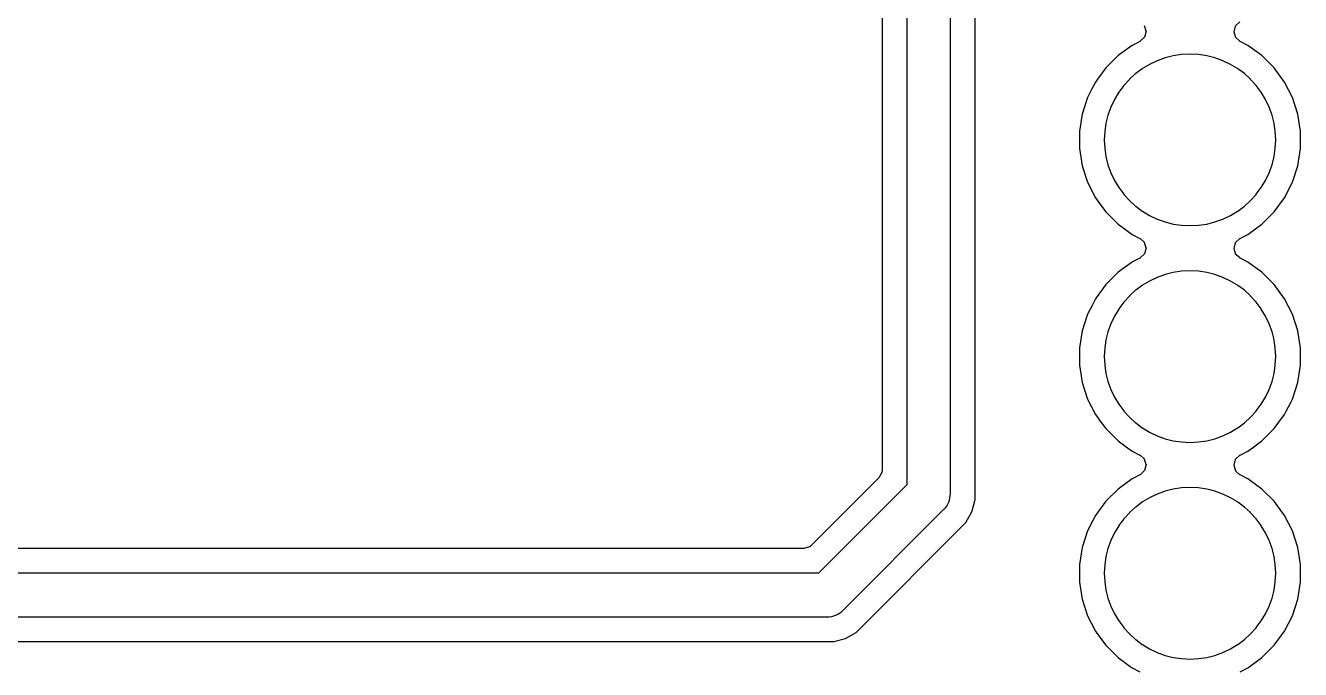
# Model space of a CAD drawing. Header units: metres. Extents: x 92.3 to 181.5, y -134.8 to -50.6.
# Drawn here: x 133.4 to 148.35, y -96.47 to -88.92 of the extents above; entities that cross this region are included whole.
import ezdxf

# ---------------------------------------------------------------- set-up
doc = ezdxf.new("R2010")
doc.units = ezdxf.units.M

msp = doc.modelspace()

# ---------------------------------------------------------------- linework, layer by layer
for points in [[(143.439, -78.608), (143.439, -94.136), (143.439, -94.136), (143.439, -94.136), (143.439, -94.136), (143.439, -94.136), (143.437, -94.163), (143.437, -94.163), (143.437, -94.163), (143.437, -94.163), (143.437, -94.163), (143.437, -94.163), (143.437, -94.163), (143.436, -94.163), (143.436, -94.163), (143.436, -94.164), (143.436, -94.164), (143.436, -94.164), (143.436, -94.164), (143.436, -94.164), (143.436, -94.164), (143.436, -94.164), (143.436, -94.164), (143.403, -94.226), (143.403, -94.226), (143.402, -94.226), (143.402, -94.226), (143.402, -94.226), (143.402, -94.226), (143.402, -94.226), (143.402, -94.226), (143.402, -94.226), (143.402, -94.227), (143.402, -94.227), (143.402, -94.227), (143.402, -94.227), (142.612, -95.017), (142.612, -95.017), (142.612, -95.017), (142.612, -95.017), (142.611, -95.017), (142.591, -95.034), (142.591, -95.034), (142.591, -95.034), (142.59, -95.034), (142.59, -95.034), (142.59, -95.034), (142.59, -95.034), (142.59, -95.034), (142.59, -95.034), (142.59, -95.034), (142.59, -95.034), (142.59, -95.034), (142.59, -95.034), (142.589, -95.034), (142.589, -95.035), (142.589, -95.035), (142.589, -95.035), (142.522, -95.054), (142.522, -95.054), (142.522, -95.054), (142.522, -95.054), (142.522, -95.054), (142.521, -95.054), (142.521, -95.054), (142.521, -95.054), (142.521, -95.054), (142.521, -95.054), (142.521, -95.054), (142.521, -95.054), (142.521, -95.054), (127.178, -95.054)], [(143.73, -78.68), (143.73, -94.309), (142.694, -95.345), (127.25, -95.345)], [(127.356, -95.855), (142.8, -95.855), (142.8, -95.855), (142.8, -95.855), (142.825, -95.854), (142.825, -95.854), (142.825, -95.854), (142.825, -95.854), (142.825, -95.854), (142.85, -95.85), (142.85, -95.85), (142.85, -95.85), (142.85, -95.85), (142.85, -95.85), (142.874, -95.844), (142.874, -95.844), (142.874, -95.844), (142.874, -95.844), (142.874, -95.844), (142.874, -95.844), (142.897, -95.836), (142.898, -95.836), (142.898, -95.836), (142.898, -95.836), (142.898, -95.836), (142.92, -95.825), (142.92, -95.825), (142.92, -95.825), (142.92, -95.825), (142.92, -95.825), (142.942, -95.812), (142.942, -95.812), (142.942, -95.812), (142.942, -95.812), (142.942, -95.812), (142.942, -95.812), (142.942, -95.812), (142.942, -95.812), (142.942, -95.812), (142.962, -95.797), (142.962, -95.797), (142.962, -95.797), (142.962, -95.797), (142.962, -95.797), (142.98, -95.781), (142.98, -95.78), (142.98, -95.78), (144.165, -94.595), (144.165, -94.595), (144.166, -94.595), (144.182, -94.577), (144.182, -94.577), (144.182, -94.577), (144.182, -94.577), (144.182, -94.577), (144.182, -94.577), (144.197, -94.557), (144.197, -94.557), (144.197, -94.557), (144.197, -94.557), (144.197, -94.557), (144.21, -94.535), (144.21, -94.535), (144.21, -94.535), (144.21, -94.535), (144.21, -94.535), (144.221, -94.513), (144.221, -94.513), (144.221, -94.513), (144.221, -94.513), (144.221, -94.512), (144.229, -94.489), (144.229, -94.489), (144.229, -94.489), (144.229, -94.489), (144.229, -94.489), (144.235, -94.465), (144.235, -94.465), (144.235, -94.465), (144.235, -94.465), (144.235, -94.465), (144.239, -94.44), (144.239, -94.44), (144.239, -94.44), (144.239, -94.44), (144.239, -94.44), (144.24, -94.415), (144.24, -94.415), (144.24, -94.415), (144.24, -78.786)], [(127.529, -96.146), (142.872, -96.146), (143.011, -96.108), (143.135, -96.037), (144.422, -94.75), (144.493, -94.626), (144.512, -94.556), (144.528, -94.496), (144.531, -94.487), (144.531, -78.959)], [(146.511, -88.922), (146.533, -88.988), (146.533, -88.988), (146.533, -88.988), (146.534, -88.988), (146.534, -88.989), (146.534, -88.989), (146.534, -88.989), (146.534, -88.989), (146.534, -88.989), (146.534, -88.989), (146.534, -88.989), (146.534, -88.989), (146.534, -88.99), (146.534, -88.99), (146.534, -88.99), (146.534, -88.99), (146.534, -88.99), (146.534, -88.99), (146.534, -88.99), (146.534, -88.99), (146.534, -88.991), (146.534, -88.991), (146.534, -88.991), (146.534, -88.991), (146.517, -89.059), (146.517, -89.059), (146.517, -89.059), (146.517, -89.059), (146.517, -89.059), (146.517, -89.059), (146.516, -89.059), (146.516, -89.06), (146.516, -89.06), (146.516, -89.06), (146.516, -89.06), (146.516, -89.06), (146.516, -89.06), (146.516, -89.06), (146.516, -89.06), (146.516, -89.06), (146.516, -89.06), (146.516, -89.061), (146.516, -89.061), (146.516, -89.061), (146.516, -89.061), (146.515, -89.061), (146.515, -89.061), (146.515, -89.061), (146.465, -89.109), (146.464, -89.109), (146.464, -89.109), (146.464, -89.109), (146.464, -89.109), (146.464, -89.109), (146.464, -89.11), (146.464, -89.11), (146.464, -89.11), (146.464, -89.11), (146.464, -89.11), (146.463, -89.11), (146.463, -89.11), (146.463, -89.11), (146.463, -89.11), (146.434, -89.125), (146.371, -89.157), (146.206, -89.277), (146.062, -89.421), (145.966, -89.554), (145.942, -89.586), (145.896, -89.675), (145.849, -89.768), (145.786, -89.962), (145.754, -90.163), (145.754, -90.367), (145.786, -90.568), (145.849, -90.762), (145.942, -90.944), (146.001, -91.025), (146.062, -91.109), (146.206, -91.253), (146.308, -91.327), (146.371, -91.373), (146.463, -91.42), (146.463, -91.42), (146.464, -91.42), (146.464, -91.42), (146.464, -91.42), (146.464, -91.42), (146.464, -91.42), (146.464, -91.421), (146.464, -91.421), (146.464, -91.421), (146.464, -91.421), (146.509, -91.46), (146.509, -91.46), (146.51, -91.46), (146.51, -91.46), (146.51, -91.46), (146.51, -91.46), (146.51, -91.46), (146.51, -91.46), (146.51, -91.46), (146.51, -91.461), (146.51, -91.461), (146.51, -91.461), (146.51, -91.461), (146.51, -91.461), (146.51, -91.461), (146.511, -91.461), (146.511, -91.461), (146.511, -91.461), (146.511, -91.461), (146.511, -91.462), (146.511, -91.462), (146.511, -91.462), (146.511, -91.462), (146.533, -91.528), (146.533, -91.528), (146.533, -91.528), (146.534, -91.528), (146.534, -91.529), (146.534, -91.529), (146.534, -91.529), (146.534, -91.529), (146.534, -91.529), (146.534, -91.529), (146.534, -91.529), (146.534, -91.529), (146.534, -91.53), (146.534, -91.53), (146.534, -91.53), (146.534, -91.53), (146.534, -91.53), (146.534, -91.53), (146.534, -91.53), (146.534, -91.53), (146.534, -91.531), (146.534, -91.531), (146.534, -91.531), (146.534, -91.531), (146.517, -91.599), (146.517, -91.599), (146.517, -91.599), (146.517, -91.599), (146.517, -91.599), (146.517, -91.599), (146.516, -91.599), (146.516, -91.6), (146.516, -91.6), (146.516, -91.6), (146.516, -91.6), (146.516, -91.6), (146.516, -91.6), (146.516, -91.6), (146.516, -91.6), (146.516, -91.6), (146.516, -91.6), (146.516, -91.601), (146.516, -91.601), (146.516, -91.601), (146.516, -91.601), (146.515, -91.601), (146.515, -91.601), (146.515, -91.601), (146.465, -91.649), (146.464, -91.649), (146.464, -91.649), (146.464, -91.649), (146.464, -91.649), (146.464, -91.649), (146.464, -91.65), (146.464, -91.65), (146.464, -91.65), (146.464, -91.65), (146.464, -91.65), (146.463, -91.65), (146.463, -91.65), (146.463, -91.65), (146.463, -91.65), (146.377, -91.694), (146.371, -91.697), (146.206, -91.817), (146.062, -91.961), (145.949, -92.116), (145.942, -92.126), (145.901, -92.207), (145.849, -92.308), (145.786, -92.502), (145.754, -92.703), (145.754, -92.907), (145.786, -93.108), (145.849, -93.302), (145.942, -93.484), (146.009, -93.577), (146.062, -93.649), (146.206, -93.793), (146.317, -93.874), (146.371, -93.913), (146.463, -93.96), (146.463, -93.96), (146.464, -93.96), (146.464, -93.96), (146.464, -93.96), (146.464, -93.96), (146.464, -93.96), (146.464, -93.961), (146.464, -93.961), (146.464, -93.961), (146.464, -93.961), (146.509, -94), (146.509, -94), (146.51, -94), (146.51, -94), (146.51, -94), (146.51, -94), (146.51, -94), (146.51, -94), (146.51, -94), (146.51, -94.001), (146.51, -94.001), (146.51, -94.001), (146.51, -94.001), (146.51, -94.001), (146.51, -94.001), (146.511, -94.001), (146.511, -94.001), (146.511, -94.001), (146.511, -94.001), (146.511, -94.002), (146.511, -94.002), (146.511, -94.002), (146.511, -94.002), (146.533, -94.068), (146.533, -94.068), (146.533, -94.068), (146.534, -94.068), (146.534, -94.069), (146.534, -94.069), (146.534, -94.069), (146.534, -94.069), (146.534, -94.069), (146.534, -94.069), (146.534, -94.069), (146.534, -94.069), (146.534, -94.07), (146.534, -94.07), (146.534, -94.07), (146.534, -94.07), (146.534, -94.07), (146.534, -94.07), (146.534, -94.07), (146.534, -94.07), (146.534, -94.071), (146.534, -94.071), (146.534, -94.071), (146.534, -94.071), (146.517, -94.139), (146.517, -94.139), (146.517, -94.139), (146.517, -94.139), (146.517, -94.139), (146.517, -94.139), (146.516, -94.139), (146.516, -94.14), (146.516, -94.14), (146.516, -94.14), (146.516, -94.14), (146.516, -94.14), (146.516, -94.14), (146.516, -94.14), (146.516, -94.14), (146.516, -94.14), (146.516, -94.14), (146.516, -94.141), (146.516, -94.141), (146.516, -94.141), (146.516, -94.141), (146.515, -94.141), (146.515, -94.141), (146.515, -94.141), (146.465, -94.189), (146.464, -94.189), (146.464, -94.189), (146.464, -94.189), (146.464, -94.189), (146.464, -94.189), (146.464, -94.19), (146.464, -94.19), (146.464, -94.19), (146.464, -94.19), (146.464, -94.19), (146.463, -94.19), (146.463, -94.19), (146.463, -94.19), (146.463, -94.19), (146.389, -94.228), (146.371, -94.237), (146.206, -94.357), (146.062, -94.501), (145.968, -94.63), (145.942, -94.666), (145.912, -94.725), (145.849, -94.848), (145.79, -95.031), (145.786, -95.042), (145.754, -95.243), (145.754, -95.447), (145.786, -95.648), (145.849, -95.842), (145.942, -96.024), (145.978, -96.074), (146.062, -96.189), (146.206, -96.333), (146.35, -96.438), (146.371, -96.453), (146.463, -96.5)], [(147.638, -96.499), (147.729, -96.453), (147.739, -96.446), (147.894, -96.333), (148.038, -96.189), (148.158, -96.024), (148.251, -95.842), (148.314, -95.648), (148.346, -95.447), (148.346, -95.243), (148.314, -95.042), (148.251, -94.848), (148.158, -94.666), (148.038, -94.501), (147.894, -94.357), (147.729, -94.237), (147.637, -94.19), (147.637, -94.19), (147.636, -94.19), (147.636, -94.19), (147.636, -94.19), (147.636, -94.19), (147.636, -94.19), (147.636, -94.189), (147.636, -94.189), (147.636, -94.189), (147.636, -94.189), (147.591, -94.15), (147.591, -94.15), (147.59, -94.15), (147.59, -94.15), (147.59, -94.15), (147.59, -94.15), (147.59, -94.15), (147.59, -94.15), (147.59, -94.15), (147.59, -94.149), (147.59, -94.149), (147.59, -94.149), (147.59, -94.149), (147.59, -94.149), (147.59, -94.149), (147.589, -94.149), (147.589, -94.149), (147.589, -94.149), (147.589, -94.149), (147.589, -94.148), (147.589, -94.148), (147.589, -94.148), (147.589, -94.148), (147.567, -94.082), (147.567, -94.082), (147.567, -94.082), (147.566, -94.082), (147.566, -94.081), (147.566, -94.081), (147.566, -94.081), (147.566, -94.081), (147.566, -94.081), (147.566, -94.081), (147.566, -94.081), (147.566, -94.081), (147.566, -94.08), (147.566, -94.08), (147.566, -94.08), (147.566, -94.08), (147.566, -94.08), (147.566, -94.08), (147.566, -94.08), (147.566, -94.08), (147.566, -94.079), (147.566, -94.079), (147.566, -94.079), (147.566, -94.079), (147.583, -94.011), (147.583, -94.011), (147.583, -94.011), (147.583, -94.011), (147.583, -94.011), (147.583, -94.011), (147.584, -94.011), (147.584, -94.01), (147.584, -94.01), (147.584, -94.01), (147.584, -94.01), (147.584, -94.01), (147.584, -94.01), (147.584, -94.01), (147.584, -94.01), (147.584, -94.01), (147.584, -94.01), (147.584, -94.009), (147.584, -94.009), (147.584, -94.009), (147.584, -94.009), (147.585, -94.009), (147.585, -94.009), (147.585, -94.009), (147.635, -93.961), (147.636, -93.961), (147.636, -93.961), (147.636, -93.961), (147.636, -93.961), (147.636, -93.96), (147.636, -93.96), (147.636, -93.96), (147.636, -93.96), (147.636, -93.96), (147.636, -93.96), (147.637, -93.96), (147.637, -93.96), (147.638, -93.959), (147.729, -93.913), (147.783, -93.874), (147.894, -93.793), (148.038, -93.649), (148.158, -93.484), (148.177, -93.446), (148.231, -93.341), (148.251, -93.302), (148.314, -93.108), (148.346, -92.907), (148.346, -92.703), (148.314, -92.502), (148.251, -92.308), (148.158, -92.126), (148.038, -91.961), (147.894, -91.817), (147.729, -91.697), (147.637, -91.65), (147.637, -91.65), (147.636, -91.65), (147.636, -91.65), (147.636, -91.65), (147.636, -91.65), (147.636, -91.65), (147.636, -91.649), (147.636, -91.649), (147.636, -91.649), (147.636, -91.649), (147.591, -91.61), (147.591, -91.61), (147.59, -91.61), (147.59, -91.61), (147.59, -91.61), (147.59, -91.61), (147.59, -91.61), (147.59, -91.61), (147.59, -91.61), (147.59, -91.609), (147.59, -91.609), (147.59, -91.609), (147.59, -91.609), (147.59, -91.609), (147.59, -91.609), (147.589, -91.609), (147.589, -91.609), (147.589, -91.609), (147.589, -91.609), (147.589, -91.608), (147.589, -91.608), (147.589, -91.608), (147.589, -91.608), (147.567, -91.542), (147.567, -91.542), (147.567, -91.542), (147.566, -91.542), (147.566, -91.541), (147.566, -91.541), (147.566, -91.541), (147.566, -91.541), (147.566, -91.541), (147.566, -91.541), (147.566, -91.541), (147.566, -91.541), (147.566, -91.54), (147.566, -91.54), (147.566, -91.54), (147.566, -91.54), (147.566, -91.54), (147.566, -91.54), (147.566, -91.54), (147.566, -91.54), (147.566, -91.539), (147.566, -91.539), (147.566, -91.539), (147.566, -91.539), (147.583, -91.471), (147.583, -91.471), (147.583, -91.471), (147.583, -91.471), (147.583, -91.471), (147.583, -91.471), (147.584, -91.471), (147.584, -91.47), (147.584, -91.47), (147.584, -91.47), (147.584, -91.47), (147.584, -91.47), (147.584, -91.47), (147.584, -91.47), (147.584, -91.47), (147.584, -91.47), (147.584, -91.47), (147.584, -91.469), (147.584, -91.469), (147.584, -91.469), (147.584, -91.469), (147.585, -91.469), (147.585, -91.469), (147.585, -91.469), (147.635, -91.421), (147.636, -91.421), (147.636, -91.421), (147.636, -91.421), (147.636, -91.421), (147.636, -91.42), (147.636, -91.42), (147.636, -91.42), (147.636, -91.42), (147.636, -91.42), (147.636, -91.42), (147.637, -91.42), (147.637, -91.42), (147.665, -91.405), (147.729, -91.373), (147.792, -91.327), (147.894, -91.253), (148.038, -91.109), (148.158, -90.944), (148.164, -90.932), (148.226, -90.81), (148.251, -90.762), (148.314, -90.568), (148.346, -90.367), (148.346, -90.163), (148.314, -89.962), (148.251, -89.768), (148.158, -89.586), (148.038, -89.421), (147.894, -89.277), (147.729, -89.157), (147.637, -89.11), (147.637, -89.11), (147.636, -89.11), (147.636, -89.11), (147.636, -89.11), (147.636, -89.11), (147.636, -89.11), (147.636, -89.109), (147.636, -89.109), (147.636, -89.109), (147.636, -89.109), (147.591, -89.07), (147.591, -89.07), (147.59, -89.07), (147.59, -89.07), (147.59, -89.07), (147.59, -89.07), (147.59, -89.07), (147.59, -89.07), (147.59, -89.07), (147.59, -89.069), (147.59, -89.069), (147.59, -89.069), (147.59, -89.069), (147.59, -89.069), (147.59, -89.069), (147.589, -89.069), (147.589, -89.069), (147.589, -89.069), (147.589, -89.069), (147.589, -89.068), (147.589, -89.068), (147.589, -89.068), (147.589, -89.068), (147.567, -89.002), (147.567, -89.002), (147.567, -89.002), (147.566, -89.002), (147.566, -89.001), (147.566, -89.001), (147.566, -89.001), (147.566, -89.001), (147.566, -89.001), (147.566, -89.001), (147.566, -89.001), (147.566, -89.001), (147.566, -89), (147.566, -89), (147.566, -89), (147.566, -89), (147.566, -89), (147.566, -89), (147.566, -89), (147.566, -89), (147.566, -88.999), (147.566, -88.999), (147.566, -88.999), (147.566, -88.999), (147.583, -88.931), (147.583, -88.931), (147.583, -88.931), (147.583, -88.931), (147.583, -88.931), (147.583, -88.931), (147.584, -88.931), (147.584, -88.93), (147.584, -88.93), (147.584, -88.93), (147.584, -88.93), (147.584, -88.93), (147.584, -88.93), (147.584, -88.93), (147.584, -88.93), (147.584, -88.93), (147.584, -88.93), (147.584, -88.929), (147.584, -88.929), (147.584, -88.929), (147.584, -88.929), (147.585, -88.929), (147.585, -88.929), (147.585, -88.929), (147.635, -88.881)], [(146.121, -90.649), (146.121, -90.649), (146.122, -90.65), (146.122, -90.65), (146.122, -90.65), (146.164, -90.739), (146.164, -90.739), (146.164, -90.739), (146.164, -90.739), (146.164, -90.739), (146.214, -90.823), (146.214, -90.823), (146.214, -90.823), (146.214, -90.823), (146.215, -90.824), (146.273, -90.902), (146.273, -90.902), (146.273, -90.903), (146.273, -90.903), (146.273, -90.903), (146.339, -90.975), (146.339, -90.976), (146.339, -90.976), (146.339, -90.976), (146.34, -90.976), (146.412, -91.042), (146.412, -91.042), (146.412, -91.042), (146.413, -91.042), (146.413, -91.042), (146.491, -91.1), (146.492, -91.101), (146.492, -91.101), (146.492, -91.101), (146.492, -91.101), (146.576, -91.151), (146.576, -91.151), (146.576, -91.151), (146.576, -91.151), (146.576, -91.151), (146.665, -91.193), (146.665, -91.193), (146.665, -91.193), (146.666, -91.194), (146.666, -91.194), (146.758, -91.227), (146.758, -91.227), (146.758, -91.227), (146.758, -91.227), (146.758, -91.227), (146.758, -91.227), (146.759, -91.227), (146.854, -91.251), (146.854, -91.251), (146.854, -91.251), (146.854, -91.251), (146.854, -91.251), (146.951, -91.265), (146.951, -91.265), (146.951, -91.265), (146.952, -91.265), (146.952, -91.265), (147.05, -91.27), (147.05, -91.27), (147.05, -91.27), (147.05, -91.27), (147.05, -91.27), (147.148, -91.265), (147.148, -91.265), (147.149, -91.265), (147.149, -91.265), (147.149, -91.265), (147.246, -91.251), (147.246, -91.251), (147.246, -91.251), (147.246, -91.251), (147.246, -91.251), (147.341, -91.227), (147.342, -91.227), (147.342, -91.227), (147.342, -91.227), (147.342, -91.227), (147.434, -91.194), (147.434, -91.194), (147.434, -91.194), (147.435, -91.193), (147.435, -91.193), (147.435, -91.193), (147.524, -91.151), (147.524, -91.151), (147.524, -91.151), (147.524, -91.151), (147.524, -91.151), (147.608, -91.101), (147.608, -91.101), (147.608, -91.101), (147.608, -91.101), (147.609, -91.1), (147.687, -91.042), (147.687, -91.042), (147.688, -91.042), (147.688, -91.042), (147.688, -91.042), (147.76, -90.976), (147.761, -90.976), (147.761, -90.976), (147.761, -90.976), (147.761, -90.975), (147.827, -90.903), (147.827, -90.903), (147.827, -90.903), (147.827, -90.902), (147.827, -90.902), (147.885, -90.824), (147.886, -90.823), (147.886, -90.823), (147.886, -90.823), (147.886, -90.823), (147.936, -90.739), (147.936, -90.739), (147.936, -90.739), (147.936, -90.739), (147.936, -90.739), (147.978, -90.65), (147.978, -90.65), (147.978, -90.65), (147.979, -90.649), (147.979, -90.649), (148.012, -90.557), (148.012, -90.557), (148.012, -90.557), (148.012, -90.557), (148.012, -90.557), (148.012, -90.557), (148.012, -90.556), (148.036, -90.461), (148.036, -90.461), (148.036, -90.461), (148.036, -90.461), (148.036, -90.461), (148.05, -90.364), (148.05, -90.364), (148.05, -90.364), (148.05, -90.363), (148.05, -90.363), (148.055, -90.265), (148.055, -90.265), (148.055, -90.265), (148.055, -90.265), (148.055, -90.265), (148.05, -90.167), (148.05, -90.167), (148.05, -90.166), (148.05, -90.166), (148.05, -90.166), (148.036, -90.069), (148.036, -90.069), (148.036, -90.069), (148.036, -90.069), (148.036, -90.069), (148.012, -89.974), (148.012, -89.973), (148.012, -89.973), (148.012, -89.973), (148.012, -89.973), (147.979, -89.881), (147.979, -89.881), (147.978, -89.88), (147.978, -89.88), (147.978, -89.88), (147.936, -89.791), (147.936, -89.791), (147.936, -89.791), (147.936, -89.791), (147.936, -89.791), (147.886, -89.707), (147.886, -89.707), (147.886, -89.707), (147.886, -89.707), (147.885, -89.706), (147.827, -89.628), (147.827, -89.628), (147.827, -89.627), (147.827, -89.627), (147.827, -89.627), (147.761, -89.555), (147.761, -89.554), (147.761, -89.554), (147.761, -89.554), (147.76, -89.554), (147.688, -89.488), (147.688, -89.488), (147.688, -89.488), (147.687, -89.488), (147.687, -89.488), (147.609, -89.43), (147.608, -89.429), (147.608, -89.429), (147.608, -89.429), (147.608, -89.429), (147.524, -89.379), (147.524, -89.379), (147.524, -89.379), (147.524, -89.379), (147.524, -89.379), (147.435, -89.337), (147.435, -89.337), (147.435, -89.337), (147.434, -89.336), (147.434, -89.336), (147.342, -89.303), (147.342, -89.303), (147.342, -89.303), (147.342, -89.303), (147.341, -89.303), (147.246, -89.279), (147.246, -89.279), (147.246, -89.279), (147.246, -89.279), (147.246, -89.279), (147.149, -89.265), (147.149, -89.265), (147.149, -89.265), (147.148, -89.265), (147.148, -89.265), (147.05, -89.26), (147.05, -89.26), (147.05, -89.26), (147.05, -89.26), (147.05, -89.26), (146.952, -89.265), (146.952, -89.265), (146.951, -89.265), (146.951, -89.265), (146.951, -89.265), (146.854, -89.279), (146.854, -89.279), (146.854, -89.279), (146.854, -89.279), (146.854, -89.279), (146.759, -89.303), (146.758, -89.303), (146.758, -89.303), (146.758, -89.303), (146.758, -89.303), (146.666, -89.336), (146.666, -89.336), (146.665, -89.337), (146.665, -89.337), (146.665, -89.337), (146.576, -89.379), (146.576, -89.379), (146.576, -89.379), (146.576, -89.379), (146.576, -89.379), (146.492, -89.429), (146.492, -89.429), (146.492, -89.429), (146.492, -89.429), (146.491, -89.43), (146.413, -89.488), (146.413, -89.488), (146.412, -89.488), (146.412, -89.488), (146.412, -89.488), (146.34, -89.554), (146.339, -89.554), (146.339, -89.554), (146.339, -89.554), (146.339, -89.555), (146.273, -89.627), (146.273, -89.627), (146.273, -89.627), (146.273, -89.628), (146.273, -89.628), (146.215, -89.706), (146.214, -89.707), (146.214, -89.707), (146.214, -89.707), (146.214, -89.707), (146.164, -89.791), (146.164, -89.791), (146.164, -89.791), (146.164, -89.791), (146.164, -89.791), (146.122, -89.88), (146.122, -89.88), (146.122, -89.88), (146.121, -89.881), (146.121, -89.881), (146.088, -89.973), (146.088, -89.973), (146.088, -89.973), (146.088, -89.973), (146.088, -89.974), (146.064, -90.069), (146.064, -90.069), (146.064, -90.069), (146.064, -90.069), (146.064, -90.069), (146.05, -90.166), (146.05, -90.166), (146.05, -90.166), (146.05, -90.167), (146.05, -90.167), (146.045, -90.265), (146.045, -90.265), (146.045, -90.265), (146.045, -90.265), (146.045, -90.265), (146.05, -90.363), (146.05, -90.363), (146.05, -90.364), (146.05, -90.364), (146.05, -90.364), (146.064, -90.461), (146.064, -90.461), (146.064, -90.461), (146.064, -90.461), (146.064, -90.461), (146.088, -90.556), (146.088, -90.557), (146.088, -90.557), (146.088, -90.557), (146.088, -90.557), (146.121, -90.649), (146.121, -90.649)], [(146.121, -93.189), (146.121, -93.189), (146.122, -93.19), (146.122, -93.19), (146.122, -93.19), (146.164, -93.279), (146.164, -93.279), (146.164, -93.279), (146.164, -93.279), (146.164, -93.279), (146.214, -93.363), (146.214, -93.363), (146.214, -93.363), (146.214, -93.363), (146.215, -93.364), (146.273, -93.442), (146.273, -93.442), (146.273, -93.443), (146.273, -93.443), (146.273, -93.443), (146.339, -93.515), (146.339, -93.516), (146.339, -93.516), (146.339, -93.516), (146.34, -93.516), (146.412, -93.582), (146.412, -93.582), (146.412, -93.582), (146.413, -93.582), (146.413, -93.582), (146.491, -93.64), (146.492, -93.641), (146.492, -93.641), (146.492, -93.641), (146.492, -93.641), (146.576, -93.691), (146.576, -93.691), (146.576, -93.691), (146.576, -93.691), (146.576, -93.691), (146.665, -93.733), (146.665, -93.733), (146.665, -93.733), (146.666, -93.734), (146.666, -93.734), (146.758, -93.767), (146.758, -93.767), (146.758, -93.767), (146.758, -93.767), (146.758, -93.767), (146.758, -93.767), (146.759, -93.767), (146.854, -93.791), (146.854, -93.791), (146.854, -93.791), (146.854, -93.791), (146.854, -93.791), (146.951, -93.805), (146.951, -93.805), (146.951, -93.805), (146.952, -93.805), (146.952, -93.805), (147.05, -93.81), (147.05, -93.81), (147.05, -93.81), (147.05, -93.81), (147.05, -93.81), (147.148, -93.805), (147.148, -93.805), (147.149, -93.805), (147.149, -93.805), (147.149, -93.805), (147.246, -93.791), (147.246, -93.791), (147.246, -93.791), (147.246, -93.791), (147.246, -93.791), (147.341, -93.767), (147.342, -93.767), (147.342, -93.767), (147.342, -93.767), (147.342, -93.767), (147.434, -93.734), (147.434, -93.734), (147.434, -93.734), (147.435, -93.733), (147.435, -93.733), (147.435, -93.733), (147.524, -93.691), (147.524, -93.691), (147.524, -93.691), (147.524, -93.691), (147.524, -93.691), (147.608, -93.641), (147.608, -93.641), (147.608, -93.641), (147.608, -93.641), (147.609, -93.64), (147.687, -93.582), (147.687, -93.582), (147.688, -93.582), (147.688, -93.582), (147.688, -93.582), (147.76, -93.516), (147.761, -93.516), (147.761, -93.516), (147.761, -93.516), (147.761, -93.515), (147.827, -93.443), (147.827, -93.443), (147.827, -93.443), (147.827, -93.442), (147.827, -93.442), (147.885, -93.364), (147.886, -93.363), (147.886, -93.363), (147.886, -93.363), (147.886, -93.363), (147.936, -93.279), (147.936, -93.279), (147.936, -93.279), (147.936, -93.279), (147.936, -93.279), (147.978, -93.19), (147.978, -93.19), (147.978, -93.19), (147.979, -93.189), (147.979, -93.189), (148.012, -93.097), (148.012, -93.097), (148.012, -93.097), (148.012, -93.097), (148.012, -93.097), (148.012, -93.097), (148.012, -93.096), (148.036, -93.001), (148.036, -93.001), (148.036, -93.001), (148.036, -93.001), (148.036, -93.001), (148.05, -92.904), (148.05, -92.904), (148.05, -92.904), (148.05, -92.903), (148.05, -92.903), (148.055, -92.805), (148.055, -92.805), (148.055, -92.805), (148.055, -92.805), (148.055, -92.805), (148.05, -92.707), (148.05, -92.707), (148.05, -92.706), (148.05, -92.706), (148.05, -92.706), (148.036, -92.609), (148.036, -92.609), (148.036, -92.609), (148.036, -92.609), (148.036, -92.609), (148.012, -92.514), (148.012, -92.513), (148.012, -92.513), (148.012, -92.513), (148.012, -92.513), (147.979, -92.421), (147.979, -92.421), (147.978, -92.42), (147.978, -92.42), (147.978, -92.42), (147.936, -92.331), (147.936, -92.331), (147.936, -92.331), (147.936, -92.331), (147.936, -92.331), (147.886, -92.247), (147.886, -92.247), (147.886, -92.247), (147.886, -92.247), (147.885, -92.246), (147.827, -92.168), (147.827, -92.168), (147.827, -92.167), (147.827, -92.167), (147.827, -92.167), (147.761, -92.095), (147.761, -92.094), (147.761, -92.094), (147.761, -92.094), (147.76, -92.094), (147.688, -92.028), (147.688, -92.028), (147.688, -92.028), (147.687, -92.028), (147.687, -92.028), (147.609, -91.97), (147.608, -91.969), (147.608, -91.969), (147.608, -91.969), (147.608, -91.969), (147.524, -91.919), (147.524, -91.919), (147.524, -91.919), (147.524, -91.919), (147.524, -91.919), (147.435, -91.877), (147.435, -91.877), (147.435, -91.877), (147.434, -91.876), (147.434, -91.876), (147.342, -91.843), (147.342, -91.843), (147.342, -91.843), (147.342, -91.843), (147.341, -91.843), (147.246, -91.819), (147.246, -91.819), (147.246, -91.819), (147.246, -91.819), (147.246, -91.819), (147.149, -91.805), (147.149, -91.805), (147.149, -91.805), (147.148, -91.805), (147.148, -91.805), (147.05, -91.8), (147.05, -91.8), (147.05, -91.8), (147.05, -91.8), (147.05, -91.8), (146.952, -91.805), (146.952, -91.805), (146.951, -91.805), (146.951, -91.805), (146.951, -91.805), (146.854, -91.819), (146.854, -91.819), (146.854, -91.819), (146.854, -91.819), (146.854, -91.819), (146.759, -91.843), (146.758, -91.843), (146.758, -91.843), (146.758, -91.843), (146.758, -91.843), (146.666, -91.876), (146.666, -91.876), (146.665, -91.877), (146.665, -91.877), (146.665, -91.877), (146.576, -91.919), (146.576, -91.919), (146.576, -91.919), (146.576, -91.919), (146.576, -91.919), (146.492, -91.969), (146.492, -91.969), (146.492, -91.969), (146.492, -91.969), (146.491, -91.97), (146.413, -92.028), (146.413, -92.028), (146.412, -92.028), (146.412, -92.028), (146.412, -92.028), (146.34, -92.094), (146.339, -92.094), (146.339, -92.094), (146.339, -92.094), (146.339, -92.095), (146.273, -92.167), (146.273, -92.167), (146.273, -92.167), (146.273, -92.168), (146.273, -92.168), (146.215, -92.246), (146.214, -92.247), (146.214, -92.247), (146.214, -92.247), (146.214, -92.247), (146.164, -92.331), (146.164, -92.331), (146.164, -92.331), (146.164, -92.331), (146.164, -92.331), (146.122, -92.42), (146.122, -92.42), (146.122, -92.42), (146.121, -92.421), (146.121, -92.421), (146.088, -92.513), (146.088, -92.513), (146.088, -92.513), (146.088, -92.513), (146.088, -92.514), (146.064, -92.609), (146.064, -92.609), (146.064, -92.609), (146.064, -92.609), (146.064, -92.609), (146.05, -92.706), (146.05, -92.706), (146.05, -92.706), (146.05, -92.707), (146.05, -92.707), (146.045, -92.805), (146.045, -92.805), (146.045, -92.805), (146.045, -92.805), (146.045, -92.805), (146.05, -92.903), (146.05, -92.903), (146.05, -92.904), (146.05, -92.904), (146.05, -92.904), (146.064, -93.001), (146.064, -93.001), (146.064, -93.001), (146.064, -93.001), (146.064, -93.001), (146.088, -93.096), (146.088, -93.097), (146.088, -93.097), (146.088, -93.097), (146.088, -93.097), (146.121, -93.189), (146.121, -93.189)], [(146.121, -95.729), (146.121, -95.729), (146.122, -95.73), (146.122, -95.73), (146.122, -95.73), (146.164, -95.819), (146.164, -95.819), (146.164, -95.819), (146.164, -95.819), (146.164, -95.819), (146.214, -95.903), (146.214, -95.903), (146.214, -95.903), (146.214, -95.903), (146.215, -95.904), (146.273, -95.982), (146.273, -95.982), (146.273, -95.983), (146.273, -95.983), (146.273, -95.983), (146.339, -96.055), (146.339, -96.056), (146.339, -96.056), (146.339, -96.056), (146.34, -96.056), (146.412, -96.122), (146.412, -96.122), (146.412, -96.122), (146.413, -96.122), (146.413, -96.122), (146.491, -96.18), (146.492, -96.181), (146.492, -96.181), (146.492, -96.181), (146.492, -96.181), (146.576, -96.231), (146.576, -96.231), (146.576, -96.231), (146.576, -96.231), (146.576, -96.231), (146.665, -96.273), (146.665, -96.273), (146.665, -96.273), (146.666, -96.274), (146.666, -96.274), (146.758, -96.307), (146.758, -96.307), (146.758, -96.307), (146.758, -96.307), (146.758, -96.307), (146.758, -96.307), (146.759, -96.307), (146.854, -96.331), (146.854, -96.331), (146.854, -96.331), (146.854, -96.331), (146.854, -96.331), (146.951, -96.345), (146.951, -96.345), (146.951, -96.345), (146.952, -96.345), (146.952, -96.345), (147.05, -96.35), (147.05, -96.35), (147.05, -96.35), (147.05, -96.35), (147.05, -96.35), (147.148, -96.345), (147.148, -96.345), (147.149, -96.345), (147.149, -96.345), (147.149, -96.345), (147.246, -96.331), (147.246, -96.331), (147.246, -96.331), (147.246, -96.331), (147.246, -96.331), (147.341, -96.307), (147.342, -96.307), (147.342, -96.307), (147.342, -96.307), (147.342, -96.307), (147.434, -96.274), (147.434, -96.274), (147.434, -96.274), (147.435, -96.273), (147.435, -96.273), (147.435, -96.273), (147.524, -96.231), (147.524, -96.231), (147.524, -96.231), (147.524, -96.231), (147.524, -96.231), (147.608, -96.181), (147.608, -96.181), (147.608, -96.181), (147.608, -96.181), (147.609, -96.18), (147.687, -96.122), (147.687, -96.122), (147.688, -96.122), (147.688, -96.122), (147.688, -96.122), (147.76, -96.056), (147.761, -96.056), (147.761, -96.056), (147.761, -96.056), (147.761, -96.055), (147.827, -95.983), (147.827, -95.983), (147.827, -95.983), (147.827, -95.982), (147.827, -95.982), (147.885, -95.904), (147.886, -95.903), (147.886, -95.903), (147.886, -95.903), (147.886, -95.903), (147.936, -95.819), (147.936, -95.819), (147.936, -95.819), (147.936, -95.819), (147.936, -95.819), (147.978, -95.73), (147.978, -95.73), (147.978, -95.73), (147.979, -95.729), (147.979, -95.729), (148.012, -95.637), (148.012, -95.637), (148.012, -95.637), (148.012, -95.637), (148.012, -95.637), (148.012, -95.637), (148.012, -95.636), (148.036, -95.541), (148.036, -95.541), (148.036, -95.541), (148.036, -95.541), (148.036, -95.541), (148.05, -95.444), (148.05, -95.444), (148.05, -95.444), (148.05, -95.443), (148.05, -95.443), (148.055, -95.345), (148.055, -95.345), (148.055, -95.345), (148.055, -95.345), (148.055, -95.345), (148.05, -95.247), (148.05, -95.247), (148.05, -95.246), (148.05, -95.246), (148.05, -95.246), (148.036, -95.149), (148.036, -95.149), (148.036, -95.149), (148.036, -95.149), (148.036, -95.149), (148.012, -95.054), (148.012, -95.053), (148.012, -95.053), (148.012, -95.053), (148.012, -95.053), (147.979, -94.961), (147.979, -94.961), (147.978, -94.96), (147.978, -94.96), (147.978, -94.96), (147.936, -94.871), (147.936, -94.871), (147.936, -94.871), (147.936, -94.871), (147.936, -94.871), (147.886, -94.787), (147.886, -94.787), (147.886, -94.787), (147.886, -94.787), (147.885, -94.786), (147.827, -94.708), (147.827, -94.708), (147.827, -94.707), (147.827, -94.707), (147.827, -94.707), (147.761, -94.635), (147.761, -94.634), (147.761, -94.634), (147.761, -94.634), (147.76, -94.634), (147.688, -94.568), (147.688, -94.568), (147.688, -94.568), (147.687, -94.568), (147.687, -94.568), (147.609, -94.51), (147.608, -94.509), (147.608, -94.509), (147.608, -94.509), (147.608, -94.509), (147.524, -94.459), (147.524, -94.459), (147.524, -94.459), (147.524, -94.459), (147.524, -94.459), (147.435, -94.417), (147.435, -94.417), (147.435, -94.417), (147.434, -94.416), (147.434, -94.416), (147.342, -94.383), (147.342, -94.383), (147.342, -94.383), (147.342, -94.383), (147.341, -94.383), (147.246, -94.359), (147.246, -94.359), (147.246, -94.359), (147.246, -94.359), (147.246, -94.359), (147.149, -94.345), (147.149, -94.345), (147.149, -94.345), (147.148, -94.345), (147.148, -94.345), (147.05, -94.34), (147.05, -94.34), (147.05, -94.34), (147.05, -94.34), (147.05, -94.34), (146.952, -94.345), (146.952, -94.345), (146.951, -94.345), (146.951, -94.345), (146.951, -94.345), (146.854, -94.359), (146.854, -94.359), (146.854, -94.359), (146.854, -94.359), (146.854, -94.359), (146.759, -94.383), (146.758, -94.383), (146.758, -94.383), (146.758, -94.383), (146.758, -94.383), (146.666, -94.416), (146.666, -94.416), (146.665, -94.417), (146.665, -94.417), (146.665, -94.417), (146.576, -94.459), (146.576, -94.459), (146.576, -94.459), (146.576, -94.459), (146.576, -94.459), (146.492, -94.509), (146.492, -94.509), (146.492, -94.509), (146.492, -94.509), (146.491, -94.51), (146.413, -94.568), (146.413, -94.568), (146.412, -94.568), (146.412, -94.568), (146.412, -94.568), (146.34, -94.634), (146.339, -94.634), (146.339, -94.634), (146.339, -94.634), (146.339, -94.635), (146.273, -94.707), (146.273, -94.707), (146.273, -94.707), (146.273, -94.708), (146.273, -94.708), (146.215, -94.786), (146.214, -94.787), (146.214, -94.787), (146.214, -94.787), (146.214, -94.787), (146.164, -94.871), (146.164, -94.871), (146.164, -94.871), (146.164, -94.871), (146.164, -94.871), (146.122, -94.96), (146.122, -94.96), (146.122, -94.96), (146.121, -94.961), (146.121, -94.961), (146.088, -95.053), (146.088, -95.053), (146.088, -95.053), (146.088, -95.053), (146.088, -95.054), (146.064, -95.149), (146.064, -95.149), (146.064, -95.149), (146.064, -95.149), (146.064, -95.149), (146.05, -95.246), (146.05, -95.246), (146.05, -95.246), (146.05, -95.247), (146.05, -95.247), (146.045, -95.345), (146.045, -95.345), (146.045, -95.345), (146.045, -95.345), (146.045, -95.345), (146.05, -95.443), (146.05, -95.443), (146.05, -95.444), (146.05, -95.444), (146.05, -95.444), (146.064, -95.541), (146.064, -95.541), (146.064, -95.541), (146.064, -95.541), (146.064, -95.541), (146.088, -95.636), (146.088, -95.637), (146.088, -95.637), (146.088, -95.637), (146.088, -95.637), (146.121, -95.729), (146.121, -95.729)]]:
    msp.add_lwpolyline(points)

doc.saveas('drawing.dxf')
